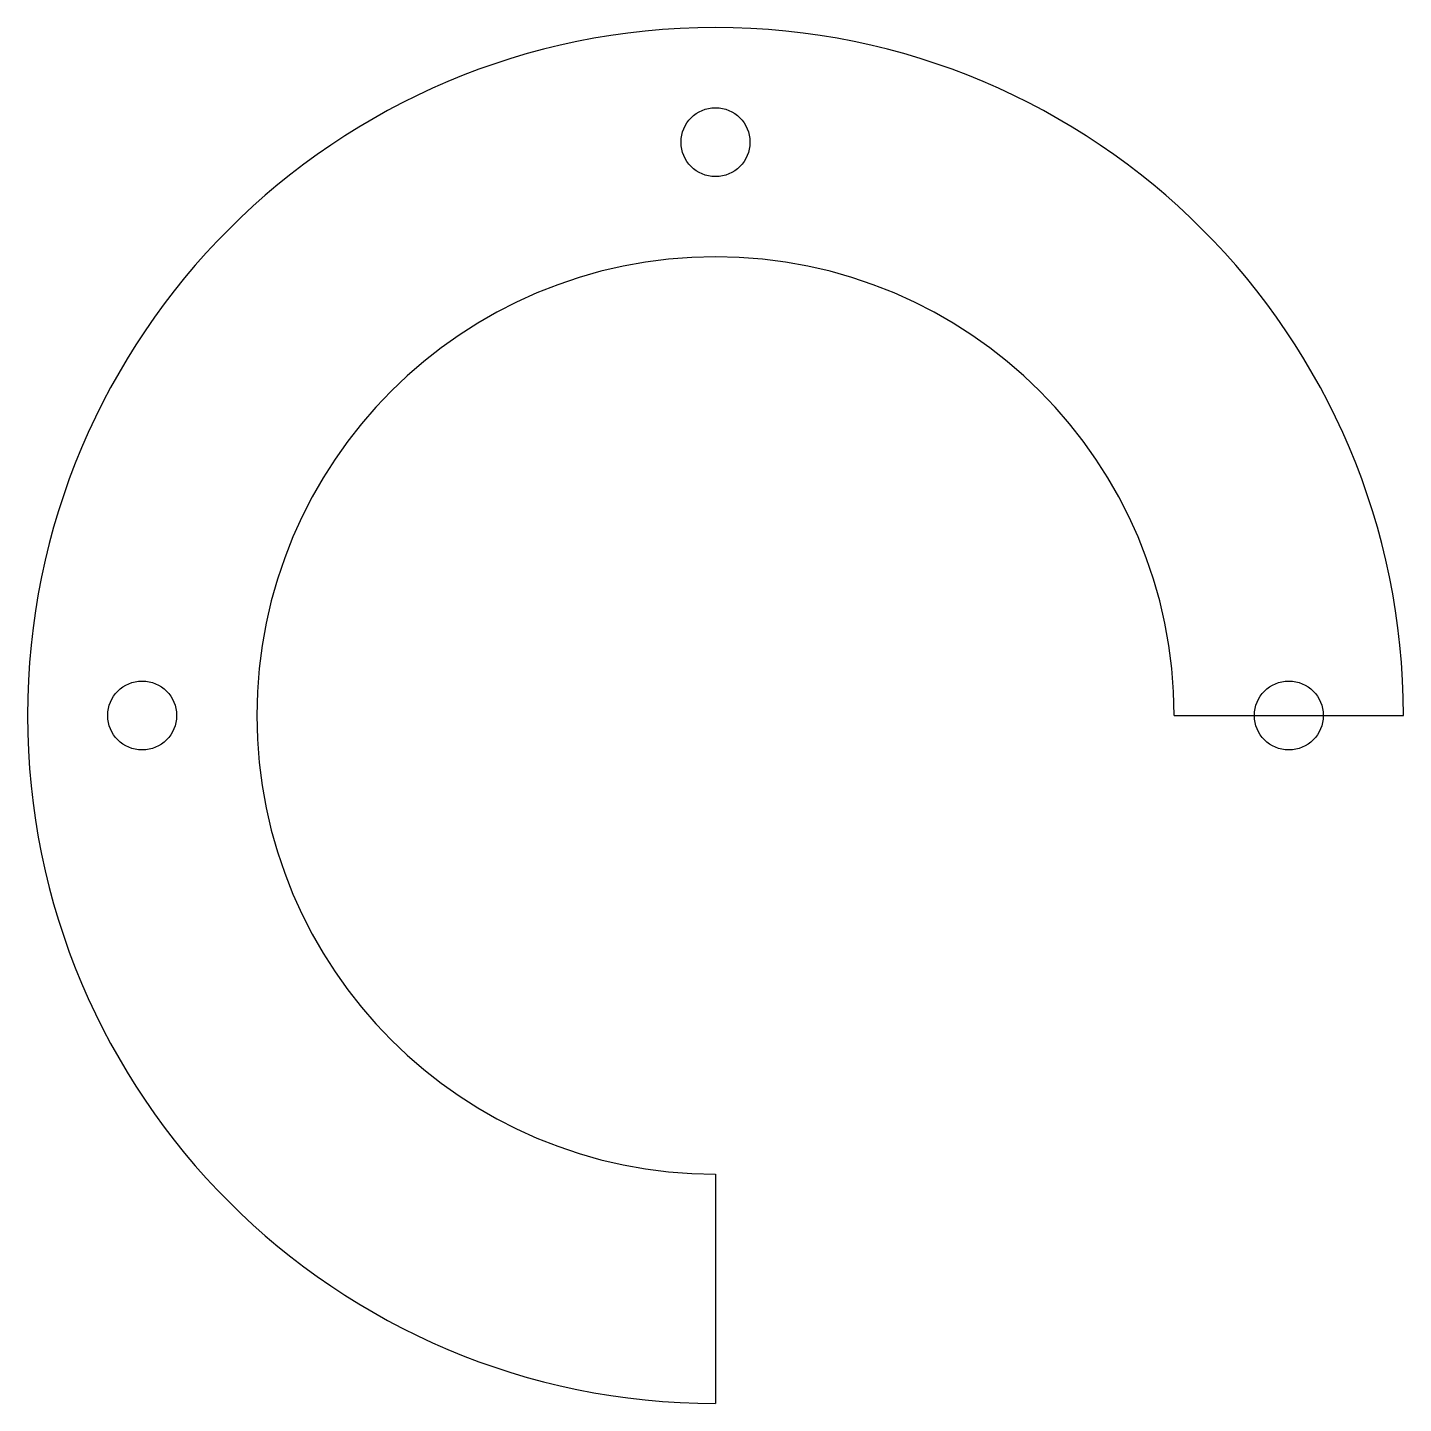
# Model space of a CAD drawing. Header units: metres. Extents: x 0 to 120, y 0 to 120.
import ezdxf

# ---------------------------------------------------------------- set-up
doc = ezdxf.new("R2010")
doc.units = ezdxf.units.M
for name, color, linetype in [('HOLE', 7, 'Continuous'), ('INNER', 7, 'Continuous'), ('OUTER', 7, 'Continuous')]:
    doc.layers.add(name, color=color, linetype=linetype)

msp = doc.modelspace()

# ---------------------------------------------------------------- linework, layer by layer
at = {"layer": 'HOLE'}
for centre in [(60, 110), (10, 60), (110, 60)]:
    msp.add_circle(centre, 3, dxfattribs=at)
at = {"layer": 'INNER'}
msp.add_arc((60, 60), 40, 0, 270, dxfattribs=at)
at = {"layer": 'OUTER'}
for p, q in [((100, 60), (120, 60)), ((60, 20), (60, 0))]:
    msp.add_line(p, q, dxfattribs=at)
msp.add_arc((60, 60), 60, 0, 270, dxfattribs=at)

doc.saveas('drawing.dxf')
